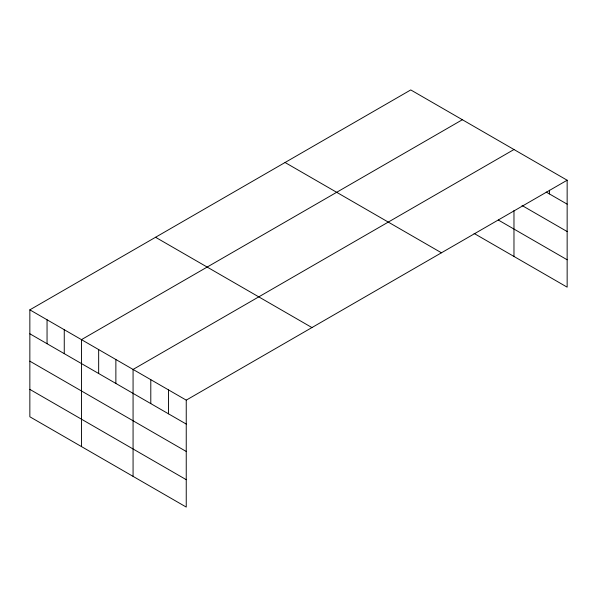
<?xml version="1.0" encoding="UTF-8"?>
<svg xmlns="http://www.w3.org/2000/svg" width="597" height="597" viewBox="0 0 597 597"><rect width="100%" height="100%" fill="white"/><g stroke="black" fill="none" stroke-linecap="round" stroke-linejoin="round"><path stroke-width="0.9" d="M29.85 309.843L186.242 400.139L186.242 507.069L29.85 416.781L29.85 309.843L410.758 89.931L567.15 180.219L567.15 287.157L474.093 233.434M462.369 119.728L81.461 339.641L81.461 446.571M513.972 149.526L133.071 369.439L133.071 476.369M186.242 400.139L567.15 180.219M546.203 192.07L567.15 204.159M522.032 205.502L567.15 231.546M498.338 220.039L567.15 259.77M285.06 162.503L441.452 252.792M155.548 237.27L311.94 327.566M29.85 333.783L186.242 424.071M29.85 361.17L186.242 451.466M29.85 389.386L186.242 479.682M549.427 190.242L549.427 193.928M513.972 210.547L513.972 256.456M168.518 389.901L168.518 413.84M150.795 379.67L150.795 403.609M115.87 359.506L115.87 383.438M98.662 349.573L98.662 373.506M64.26 329.708L64.26 353.648M47.051 319.776L47.051 343.715"/></g></svg>
